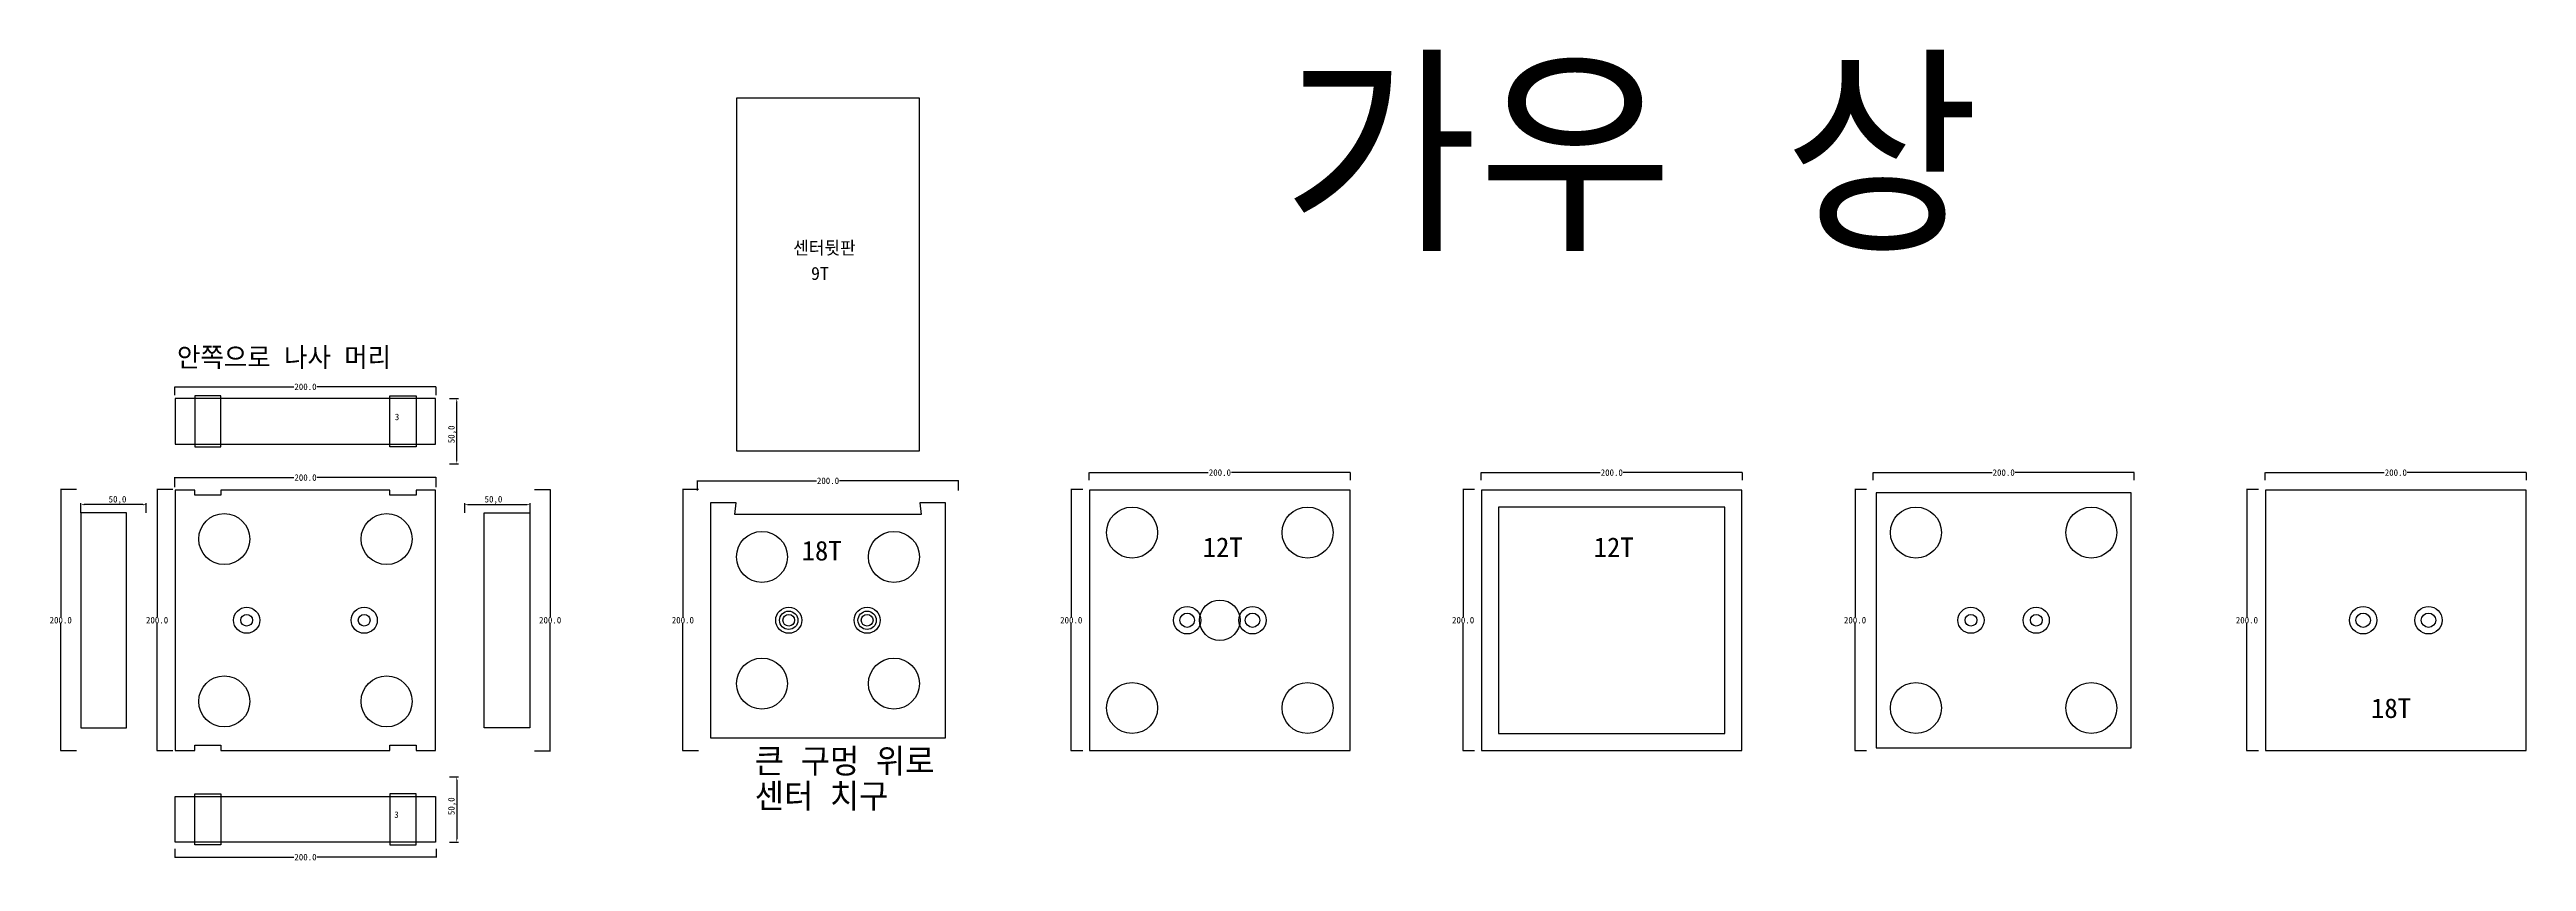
# Model space of a CAD drawing. Header units: millimetres. Extents: x 856 to 2752, y 330 to 951.
import ezdxf

# ---------------------------------------------------------------- set-up
doc = ezdxf.new("R2010")
doc.units = ezdxf.units.MM
for name, color, linetype in [('TEXT', 3, 'Continuous'), ('볼트 구멍', 7, 'Continuous'), ('치구', 7, 'Continuous'), ('치수', 7, 'Continuous')]:
    doc.layers.add(name, color=color, linetype=linetype)
doc.dimstyles.new('ISO-25', dxfattribs={"dimtxt": 2.5, "dimasz": 2.5, "dimexe": 1.25, "dimexo": 0.625, "dimtad": 1, "dimtxsty": 'Standard', "dimcen": 2.5, "dimadec": 0, "dimazin": 0, "dimtfac": 1, "dimtmove": 0, "dimatfit": 3, "dimfxl": 0, "dimarcsym": 0})
doc.dimstyles.get("Standard").update_dxf_attribs({"dimtxt": 7, "dimasz": 0.18, "dimexe": 0.18, "dimexo": 0.0625, "dimgap": 0.09, "dimtad": 0, "dimtih": 1, "dimtoh": 1, "dimdec": 1, "dimzin": 0, "dimdsep": 46, "dimtxsty": 'Standard', "dimcen": 0.09, "dimadec": 0, "dimazin": 0, "dimtfac": 1, "dimtdec": 1, "dimtofl": 0, "dimtmove": 0, "dimatfit": 3, "dimfxl": 0, "dimtolj": 1, "dimtzin": 0, "dimarcsym": 0})

# ---------------------------------------------------------------- blocks, each defined once
blk = doc.blocks.new('*D22')
at = {"layer": 'Defpoints', "color": 0}
for p in [(1161.5, 684.1), (1167.7, 684.1), (1161.5, 634.1)]:
    blk.add_point(p, dxfattribs=at)
at = {"layer": '치수', "color": 0, "lineweight": -2}
for p, q in [((1162.2, 684.1), (1169, 684.1)), ((1167.7, 636.6), (1167.7, 681.6)), ((1162.2, 634.1), (1169, 634.1))]:
    blk.add_line(p, q, dxfattribs=at)
at = {"layer": '치수', "color": 0}
for points in [[(1167.3, 681.6), (1168.1, 681.6), (1167.7, 684.1)], [(1167.3, 636.6), (1168.1, 636.6), (1167.7, 634.1)]]:
    blk.add_solid(points, dxfattribs=at)
at = {"layer": '치수', "color": 0, "insert": (1164.2, 656.6), "char_height": 5, "attachment_point": 5, "rotation": 90}
blk.add_mtext('50,0', dxfattribs=at)
blk = doc.blocks.new('*D23')
at = {"layer": 'Defpoints', "color": 0}
for p in [(1161.5, 394.4), (1161.5, 344.4), (1167.7, 344.4)]:
    blk.add_point(p, dxfattribs=at)
at = {"layer": '치수', "color": 0, "lineweight": -2}
for p, q in [((1162.2, 394.4), (1169, 394.4)), ((1167.7, 391.9), (1167.7, 346.9)), ((1162.2, 344.4), (1169, 344.4))]:
    blk.add_line(p, q, dxfattribs=at)
at = {"layer": '치수', "color": 0}
for points in [[(1167.3, 391.9), (1168.1, 391.9), (1167.7, 394.4)], [(1167.3, 346.9), (1168.1, 346.9), (1167.7, 344.4)]]:
    blk.add_solid(points, dxfattribs=at)
at = {"layer": '치수', "color": 0, "insert": (1164.2, 371.9), "char_height": 5, "attachment_point": 5, "rotation": 90}
blk.add_mtext('50,0', dxfattribs=at)
blk = doc.blocks.new('*D24')
at = {"layer": 'Defpoints', "color": 0, "linetype": 'Continuous'}
for p in [(876.6, 614.3), (864.5, 414.3), (876.6, 414.3)]:
    blk.add_point(p, dxfattribs=at)
at = {"layer": '치수', "color": 0, "linetype": 'Continuous', "lineweight": -2}
for p, q in [((876.5, 614.3), (864.3, 614.3)), ((864.5, 614.1), (864.5, 516.9)), ((864.5, 414.5), (864.5, 511.7)), ((876.5, 414.3), (864.3, 414.3))]:
    blk.add_line(p, q, dxfattribs=at)
at = {"layer": '치수', "color": 0, "linetype": 'Continuous'}
for points in [[(864.5, 614.1), (864.5, 614.1), (864.5, 614.3)], [(864.5, 414.5), (864.5, 414.5), (864.5, 414.3)]]:
    blk.add_solid(points, dxfattribs=at)
at = {"layer": '치수', "color": 0, "linetype": 'Continuous', "insert": (864.5, 514.3), "char_height": 5, "attachment_point": 5}
blk.add_mtext('\\A1;200.0', dxfattribs=at)
blk = doc.blocks.new('*D25')
at = {"layer": 'Defpoints', "color": 0, "linetype": 'Continuous'}
for p in [(950.4, 614.3), (938.3, 414.3), (950.4, 414.3)]:
    blk.add_point(p, dxfattribs=at)
at = {"layer": '치수', "color": 0, "linetype": 'Continuous', "lineweight": -2}
for p, q in [((950.3, 614.3), (938.1, 614.3)), ((938.3, 614.1), (938.3, 516.9)), ((938.3, 414.5), (938.3, 511.7)), ((950.3, 414.3), (938.1, 414.3))]:
    blk.add_line(p, q, dxfattribs=at)
at = {"layer": '치수', "color": 0, "linetype": 'Continuous'}
for points in [[(938.3, 614.1), (938.4, 614.1), (938.3, 614.3)], [(938.3, 414.5), (938.4, 414.5), (938.3, 414.3)]]:
    blk.add_solid(points, dxfattribs=at)
at = {"layer": '치수', "color": 0, "linetype": 'Continuous', "insert": (938.3, 514.3), "char_height": 5, "attachment_point": 5}
blk.add_mtext('\\A1;200.0', dxfattribs=at)
blk = doc.blocks.new('*D26')
at = {"layer": 'Defpoints', "color": 0, "linetype": 'Continuous'}
for p in [(951.9, 339.3), (1151.9, 339.3), (1151.9, 332.9)]:
    blk.add_point(p, dxfattribs=at)
at = {"layer": '치수', "color": 0, "linetype": 'Continuous', "lineweight": -2}
for p, q in [((951.9, 339.2), (951.9, 332.7)), ((952, 332.9), (1043, 332.9)), ((1151.7, 332.9), (1060.7, 332.9)), ((1151.9, 339.2), (1151.9, 332.7))]:
    blk.add_line(p, q, dxfattribs=at)
at = {"layer": '치수', "color": 0, "linetype": 'Continuous'}
for points in [[(952, 332.9), (952, 332.9), (951.9, 332.9)], [(1151.7, 332.9), (1151.7, 332.9), (1151.9, 332.9)]]:
    blk.add_solid(points, dxfattribs=at)
at = {"layer": '치수', "color": 0, "linetype": 'Continuous', "insert": (1051.9, 332.9), "char_height": 5, "attachment_point": 5}
blk.add_mtext('\\A1;200.0', dxfattribs=at)
blk = doc.blocks.new('*D27')
at = {"layer": 'Defpoints', "color": 0}
for p in [(880, 602.8), (880, 596), (930, 596)]:
    blk.add_point(p, dxfattribs=at)
at = {"layer": '치수', "color": 0, "lineweight": -2}
for p, q in [((880, 596.6), (880, 604)), ((927.5, 602.8), (882.5, 602.8)), ((930, 596.6), (930, 604))]:
    blk.add_line(p, q, dxfattribs=at)
at = {"layer": '치수', "color": 0}
for points in [[(882.5, 603.2), (882.5, 602.3), (880, 602.8)], [(927.5, 603.2), (927.5, 602.3), (930, 602.8)]]:
    blk.add_solid(points, dxfattribs=at)
at = {"layer": '치수', "color": 0, "insert": (908, 606.3), "char_height": 5, "attachment_point": 5}
blk.add_mtext('50,0', dxfattribs=at)
blk = doc.blocks.new('*D28')
at = {"layer": 'Defpoints', "color": 0, "linetype": 'Continuous'}
for p in [(951.9, 616.1), (1151.9, 623.5), (1151.9, 616.1)]:
    blk.add_point(p, dxfattribs=at)
at = {"layer": '치수', "color": 0, "linetype": 'Continuous', "lineweight": -2}
for p, q in [((951.9, 616.2), (951.9, 623.7)), ((952, 623.5), (1043, 623.5)), ((1151.7, 623.5), (1060.7, 623.5)), ((1151.9, 616.2), (1151.9, 623.7))]:
    blk.add_line(p, q, dxfattribs=at)
at = {"layer": '치수', "color": 0, "linetype": 'Continuous'}
for points in [[(952, 623.5), (952, 623.5), (951.9, 623.5)], [(1151.7, 623.5), (1151.7, 623.5), (1151.9, 623.5)]]:
    blk.add_solid(points, dxfattribs=at)
at = {"layer": '치수', "color": 0, "linetype": 'Continuous', "insert": (1051.9, 623.5), "char_height": 5, "attachment_point": 5}
blk.add_mtext('\\A1;200.0', dxfattribs=at)
blk = doc.blocks.new('*D29')
at = {"layer": 'Defpoints', "color": 0, "linetype": 'Continuous'}
for p in [(951.9, 686.6), (1151.9, 693), (1151.9, 686.6)]:
    blk.add_point(p, dxfattribs=at)
at = {"layer": '치수', "color": 0, "linetype": 'Continuous', "lineweight": -2}
for p, q in [((951.9, 686.6), (951.9, 693.1)), ((952, 693), (1043, 693)), ((1151.7, 693), (1060.7, 693)), ((1151.9, 686.6), (1151.9, 693.1))]:
    blk.add_line(p, q, dxfattribs=at)
at = {"layer": '치수', "color": 0, "linetype": 'Continuous'}
for points in [[(952, 693), (952, 692.9), (951.9, 693)], [(1151.7, 693), (1151.7, 692.9), (1151.9, 693)]]:
    blk.add_solid(points, dxfattribs=at)
at = {"layer": '치수', "color": 0, "linetype": 'Continuous', "insert": (1051.9, 693), "char_height": 5, "attachment_point": 5}
blk.add_mtext('\\A1;200.0', dxfattribs=at)
blk = doc.blocks.new('*D30')
at = {"layer": 'Defpoints', "color": 0, "linetype": 'Continuous'}
for p in [(2451.9, 627.3), (2251.9, 621.4), (2451.9, 621.4)]:
    blk.add_point(p, dxfattribs=at)
at = {"layer": '치수', "color": 0, "linetype": 'Continuous', "lineweight": -2}
for p, q in [((2251.9, 621.4), (2251.9, 627.4)), ((2252, 627.3), (2343, 627.3)), ((2451.7, 627.3), (2360.7, 627.3)), ((2451.9, 621.4), (2451.9, 627.4))]:
    blk.add_line(p, q, dxfattribs=at)
at = {"layer": '치수', "color": 0, "linetype": 'Continuous'}
for points in [[(2252, 627.3), (2252, 627.2), (2251.9, 627.3)], [(2451.7, 627.3), (2451.7, 627.2), (2451.9, 627.3)]]:
    blk.add_solid(points, dxfattribs=at)
at = {"layer": '치수', "color": 0, "linetype": 'Continuous', "insert": (2351.9, 627.3), "char_height": 5, "attachment_point": 5}
blk.add_mtext('\\A1;200.0', dxfattribs=at)
blk = doc.blocks.new('*D31')
at = {"layer": 'Defpoints', "color": 0, "linetype": 'Continuous'}
for p in [(1352.9, 614.3), (1340.8, 414.3), (1352.9, 414.3)]:
    blk.add_point(p, dxfattribs=at)
at = {"layer": '치수', "color": 0, "linetype": 'Continuous', "lineweight": -2}
for p, q in [((1352.8, 614.3), (1340.6, 614.3)), ((1340.8, 614.1), (1340.8, 516.9)), ((1340.8, 414.5), (1340.8, 511.7)), ((1352.8, 414.3), (1340.6, 414.3))]:
    blk.add_line(p, q, dxfattribs=at)
at = {"layer": '치수', "color": 0, "linetype": 'Continuous'}
for points in [[(1340.8, 614.1), (1340.9, 614.1), (1340.8, 614.3)], [(1340.8, 414.5), (1340.9, 414.5), (1340.8, 414.3)]]:
    blk.add_solid(points, dxfattribs=at)
at = {"layer": '치수', "color": 0, "linetype": 'Continuous', "insert": (1340.8, 514.3), "char_height": 5, "attachment_point": 5}
blk.add_mtext('\\A1;200.0', dxfattribs=at)
blk = doc.blocks.new('*D32')
at = {"layer": 'Defpoints', "color": 0, "linetype": 'Continuous'}
for p in [(1647, 614.3), (1638.1, 414.3), (1647, 414.3)]:
    blk.add_point(p, dxfattribs=at)
at = {"layer": '치수', "color": 0, "linetype": 'Continuous', "lineweight": -2}
for p, q in [((1646.9, 614.3), (1637.9, 614.3)), ((1638.1, 614.1), (1638.1, 516.9)), ((1638.1, 414.5), (1638.1, 511.7)), ((1646.9, 414.3), (1637.9, 414.3))]:
    blk.add_line(p, q, dxfattribs=at)
at = {"layer": '치수', "color": 0, "linetype": 'Continuous'}
for points in [[(1638, 614.1), (1638.1, 614.1), (1638.1, 614.3)], [(1638, 414.5), (1638.1, 414.5), (1638.1, 414.3)]]:
    blk.add_solid(points, dxfattribs=at)
at = {"layer": '치수', "color": 0, "linetype": 'Continuous', "insert": (1638.1, 514.3), "char_height": 5, "attachment_point": 5}
blk.add_mtext('\\A1;200.0', dxfattribs=at)
blk = doc.blocks.new('*D33')
at = {"layer": 'Defpoints', "color": 0, "linetype": 'Continuous'}
for p in [(1227.2, 614.3), (1227.2, 414.3), (1239.2, 414.3)]:
    blk.add_point(p, dxfattribs=at)
at = {"layer": '치수', "color": 0, "linetype": 'Continuous', "lineweight": -2}
for p, q in [((1227.2, 614.3), (1239.4, 614.3)), ((1239.2, 614.1), (1239.2, 516.9)), ((1239.2, 414.5), (1239.2, 511.7)), ((1227.2, 414.3), (1239.4, 414.3))]:
    blk.add_line(p, q, dxfattribs=at)
at = {"layer": '치수', "color": 0, "linetype": 'Continuous'}
for points in [[(1239.2, 614.1), (1239.3, 614.1), (1239.2, 614.3)], [(1239.2, 414.5), (1239.3, 414.5), (1239.2, 414.3)]]:
    blk.add_solid(points, dxfattribs=at)
at = {"layer": '치수', "color": 0, "linetype": 'Continuous', "insert": (1239.2, 514.3), "char_height": 5, "attachment_point": 5}
blk.add_mtext('\\A1;200.0', dxfattribs=at)
blk = doc.blocks.new('*D34')
at = {"layer": 'Defpoints', "color": 0, "linetype": 'Continuous'}
for p in [(1947, 614.3), (1938.1, 414.3), (1947, 414.3)]:
    blk.add_point(p, dxfattribs=at)
at = {"layer": '치수', "color": 0, "linetype": 'Continuous', "lineweight": -2}
for p, q in [((1946.9, 614.3), (1937.9, 614.3)), ((1938.1, 614.1), (1938.1, 516.9)), ((1938.1, 414.5), (1938.1, 511.7)), ((1946.9, 414.3), (1937.9, 414.3))]:
    blk.add_line(p, q, dxfattribs=at)
at = {"layer": '치수', "color": 0, "linetype": 'Continuous'}
for points in [[(1938, 614.1), (1938.1, 614.1), (1938.1, 614.3)], [(1938, 414.5), (1938.1, 414.5), (1938.1, 414.3)]]:
    blk.add_solid(points, dxfattribs=at)
at = {"layer": '치수', "color": 0, "linetype": 'Continuous', "insert": (1938.1, 514.3), "char_height": 5, "attachment_point": 5}
blk.add_mtext('\\A1;200.0', dxfattribs=at)
blk = doc.blocks.new('*D35')
at = {"layer": 'Defpoints', "color": 0, "linetype": 'Continuous'}
for p in [(2247, 614.3), (2238.1, 414.3), (2247, 414.3)]:
    blk.add_point(p, dxfattribs=at)
at = {"layer": '치수', "color": 0, "linetype": 'Continuous', "lineweight": -2}
for p, q in [((2246.9, 614.3), (2237.9, 614.3)), ((2238.1, 614.1), (2238.1, 516.9)), ((2238.1, 414.5), (2238.1, 511.7)), ((2246.9, 414.3), (2237.9, 414.3))]:
    blk.add_line(p, q, dxfattribs=at)
at = {"layer": '치수', "color": 0, "linetype": 'Continuous'}
for points in [[(2238, 614.1), (2238.1, 614.1), (2238.1, 614.3)], [(2238, 414.5), (2238.1, 414.5), (2238.1, 414.3)]]:
    blk.add_solid(points, dxfattribs=at)
at = {"layer": '치수', "color": 0, "linetype": 'Continuous', "insert": (2238.1, 514.3), "char_height": 5, "attachment_point": 5}
blk.add_mtext('\\A1;200.0', dxfattribs=at)
blk = doc.blocks.new('*D36')
at = {"layer": 'Defpoints', "color": 0, "linetype": 'Continuous'}
for p in [(1851.9, 627.3), (1651.9, 621.4), (1851.9, 621.4)]:
    blk.add_point(p, dxfattribs=at)
at = {"layer": '치수', "color": 0, "linetype": 'Continuous', "lineweight": -2}
for p, q in [((1651.9, 621.4), (1651.9, 627.4)), ((1652, 627.3), (1743, 627.3)), ((1851.7, 627.3), (1760.7, 627.3)), ((1851.9, 621.4), (1851.9, 627.4))]:
    blk.add_line(p, q, dxfattribs=at)
at = {"layer": '치수', "color": 0, "linetype": 'Continuous'}
for points in [[(1652, 627.3), (1652, 627.2), (1651.9, 627.3)], [(1851.7, 627.3), (1851.7, 627.2), (1851.9, 627.3)]]:
    blk.add_solid(points, dxfattribs=at)
at = {"layer": '치수', "color": 0, "linetype": 'Continuous', "insert": (1751.9, 627.3), "char_height": 5, "attachment_point": 5}
blk.add_mtext('\\A1;200.0', dxfattribs=at)
blk = doc.blocks.new('*D37')
at = {"layer": 'Defpoints', "color": 0, "linetype": 'Continuous'}
for p in [(1351.9, 613.6), (1551.9, 621), (1551.9, 613.6)]:
    blk.add_point(p, dxfattribs=at)
at = {"layer": '치수', "color": 0, "linetype": 'Continuous', "lineweight": -2}
for p, q in [((1351.9, 613.7), (1351.9, 621.2)), ((1352, 621), (1443, 621)), ((1551.7, 621), (1460.7, 621)), ((1551.9, 613.7), (1551.9, 621.2))]:
    blk.add_line(p, q, dxfattribs=at)
at = {"layer": '치수', "color": 0, "linetype": 'Continuous'}
for points in [[(1352, 621), (1352, 621), (1351.9, 621)], [(1551.7, 621), (1551.7, 621), (1551.9, 621)]]:
    blk.add_solid(points, dxfattribs=at)
at = {"layer": '치수', "color": 0, "linetype": 'Continuous', "insert": (1451.9, 621), "char_height": 5, "attachment_point": 5}
blk.add_mtext('\\A1;200.0', dxfattribs=at)
blk = doc.blocks.new('*D38')
at = {"layer": 'Defpoints', "color": 0}
for p in [(1173.8, 596), (1223.8, 602.8), (1223.8, 596)]:
    blk.add_point(p, dxfattribs=at)
at = {"layer": '치수', "color": 0, "lineweight": -2}
for p, q in [((1173.8, 596.6), (1173.8, 604)), ((1176.3, 602.8), (1221.3, 602.8)), ((1223.8, 596.6), (1223.8, 604))]:
    blk.add_line(p, q, dxfattribs=at)
at = {"layer": '치수', "color": 0}
for points in [[(1176.3, 603.2), (1176.3, 602.3), (1173.8, 602.8)], [(1221.3, 603.2), (1221.3, 602.3), (1223.8, 602.8)]]:
    blk.add_solid(points, dxfattribs=at)
at = {"layer": '치수', "color": 0, "insert": (1195.8, 606.3), "char_height": 5, "attachment_point": 5}
blk.add_mtext('50,0', dxfattribs=at)
blk = doc.blocks.new('*D39')
at = {"layer": 'Defpoints', "color": 0, "linetype": 'Continuous'}
for p in [(2151.9, 627.3), (1951.9, 621.4), (2151.9, 621.4)]:
    blk.add_point(p, dxfattribs=at)
at = {"layer": '치수', "color": 0, "linetype": 'Continuous', "lineweight": -2}
for p, q in [((1951.9, 621.4), (1951.9, 627.4)), ((1952, 627.3), (2043, 627.3)), ((2151.7, 627.3), (2060.7, 627.3)), ((2151.9, 621.4), (2151.9, 627.4))]:
    blk.add_line(p, q, dxfattribs=at)
at = {"layer": '치수', "color": 0, "linetype": 'Continuous'}
for points in [[(1952, 627.3), (1952, 627.2), (1951.9, 627.3)], [(2151.7, 627.3), (2151.7, 627.2), (2151.9, 627.3)]]:
    blk.add_solid(points, dxfattribs=at)
at = {"layer": '치수', "color": 0, "linetype": 'Continuous', "insert": (2051.9, 627.3), "char_height": 5, "attachment_point": 5}
blk.add_mtext('\\A1;200.0', dxfattribs=at)
blk = doc.blocks.new('*D40')
at = {"layer": 'Defpoints', "color": 0, "linetype": 'Continuous'}
for p in [(2547, 614.3), (2538.1, 414.3), (2547, 414.3)]:
    blk.add_point(p, dxfattribs=at)
at = {"layer": '치수', "color": 0, "linetype": 'Continuous', "lineweight": -2}
for p, q in [((2546.9, 614.3), (2537.9, 614.3)), ((2538.1, 614.1), (2538.1, 516.9)), ((2538.1, 414.5), (2538.1, 511.7)), ((2546.9, 414.3), (2537.9, 414.3))]:
    blk.add_line(p, q, dxfattribs=at)
at = {"layer": '치수', "color": 0, "linetype": 'Continuous'}
for points in [[(2538, 614.1), (2538.1, 614.1), (2538.1, 614.3)], [(2538, 414.5), (2538.1, 414.5), (2538.1, 414.3)]]:
    blk.add_solid(points, dxfattribs=at)
at = {"layer": '치수', "color": 0, "linetype": 'Continuous', "insert": (2538.1, 514.3), "char_height": 5, "attachment_point": 5}
blk.add_mtext('\\A1;200.0', dxfattribs=at)
blk = doc.blocks.new('*D41')
at = {"layer": 'Defpoints', "color": 0, "linetype": 'Continuous'}
for p in [(2752.1, 627.3), (2552.1, 621.4), (2752.1, 621.4)]:
    blk.add_point(p, dxfattribs=at)
at = {"layer": '치수', "color": 0, "linetype": 'Continuous', "lineweight": -2}
for p, q in [((2552.1, 621.4), (2552.1, 627.4)), ((2552.3, 627.3), (2643.3, 627.3)), ((2751.9, 627.3), (2660.9, 627.3)), ((2752.1, 621.4), (2752.1, 627.4))]:
    blk.add_line(p, q, dxfattribs=at)
at = {"layer": '치수', "color": 0, "linetype": 'Continuous'}
for points in [[(2552.3, 627.3), (2552.3, 627.2), (2552.1, 627.3)], [(2751.9, 627.3), (2751.9, 627.2), (2752.1, 627.3)]]:
    blk.add_solid(points, dxfattribs=at)
at = {"layer": '치수', "color": 0, "linetype": 'Continuous', "insert": (2652.1, 627.3), "char_height": 5, "attachment_point": 5}
blk.add_mtext('\\A1;200.0', dxfattribs=at)

msp = doc.modelspace()

# ---------------------------------------------------------------- linework, layer by layer
at = {"color": 1}
msp.add_lwpolyline([(1381.85, 644.08), (1521.85, 644.08), (1521.85, 914.08), (1381.85, 914.08)], close=True, dxfattribs=at)
at = {"layer": '볼트 구멍', "color": 2}
for centre in [(1006.85, 514.28), (1096.85, 514.28)]:
    msp.add_circle(centre, 10, dxfattribs=at)
at = {"layer": '볼트 구멍', "color": 3}
for centre, radius in [((1006.85, 514.28), 4.5), ((1096.85, 514.28), 4.5), ((1421.85, 514.28), 4.5), ((1481.85, 514.28), 4.5), ((1726.85, 514.28), 5.5), ((1751.85, 514.28), 15.5), ((1776.85, 514.28), 5.5), ((2326.85, 514.28), 4.5), ((2376.85, 514.28), 4.5), ((2627.1, 514.28), 5.5), ((2677.1, 514.28), 5.5)]:
    msp.add_circle(centre, radius, dxfattribs=at)
at = {"layer": '볼트 구멍', "color": 1}
for centre in [(1421.85, 514.28), (1481.85, 514.28)]:
    msp.add_circle(centre, 10, dxfattribs=at)
at = {"layer": '볼트 구멍', "color": 6}
for centre, radius in [((1421.85, 514.28), 7), ((1481.85, 514.28), 7), ((1726.85, 514.28), 10.5), ((1776.85, 514.28), 10.5), ((2326.85, 514.28), 10), ((2376.85, 514.28), 10), ((2627.1, 514.28), 10.5), ((2677.1, 514.28), 10.5)]:
    msp.add_circle(centre, radius, dxfattribs=at)
at = {"layer": '치구'}
for points in [[(952.2, 649.14), (1151.5, 649.14), (1151.5, 684.14), (952.2, 684.14)], [(952.2, 414.63), (967.2, 414.63), (967.2, 418.63), (987.2, 418.63), (987.2, 414.63), (1116.5, 414.63), (1116.5, 418.63), (1136.5, 418.63), (1136.5, 414.63), (1151.5, 414.63), (1151.5, 613.93), (1136.5, 613.93), (1136.5, 609.93), (1116.5, 609.93), (1116.5, 613.93), (987.2, 613.93), (987.2, 609.93), (967.2, 609.93), (967.2, 613.93), (952.2, 613.93)], [(1652.2, 613.93), (1652.2, 414.63), (1851.5, 414.63), (1851.5, 613.93)], [(1952.2, 613.93), (1952.2, 414.63), (2151.5, 414.63), (2151.5, 613.93)], [(2254.2, 611.93), (2254.2, 416.63), (2449.5, 416.63), (2449.5, 611.93)], [(2552.45, 613.93), (2552.45, 414.63), (2751.75, 414.63), (2751.75, 613.93)], [(914.95, 596.53), (879.95, 596.53), (879.95, 432.03), (914.95, 432.03)], [(1188.75, 596.53), (1223.75, 596.53), (1223.75, 432.03), (1188.75, 432.03)], [(1381.6, 604.28), (1361.85, 604.28), (1361.85, 424.28), (1541.85, 424.28), (1541.85, 604.28), (1522.1, 604.28), (1523.1, 595.28), (1380.6, 595.28)], [(1965.2, 600.93), (1965.2, 427.63), (2138.5, 427.63), (2138.5, 600.93)], [(952.2, 379.41), (1151.5, 379.41), (1151.5, 344.41), (952.2, 344.41)]]:
    msp.add_lwpolyline(points, close=True, dxfattribs=at)
at = {"layer": '치구', "color": 1}
for points in [[(967.2, 647.14), (987.2, 647.14), (987.2, 686.14), (967.2, 686.14)], [(1136.5, 647.14), (1116.5, 647.14), (1116.5, 686.14), (1136.5, 686.14)], [(967.2, 381.41), (987.2, 381.41), (987.2, 342.41), (967.2, 342.41)], [(1136.5, 381.41), (1116.5, 381.41), (1116.5, 342.41), (1136.5, 342.41)]]:
    msp.add_lwpolyline(points, close=True, dxfattribs=at)
at = {"layer": '치구'}
for centre in [(989.7, 576.43), (1114, 576.43), (1684.7, 581.43), (1819, 581.43), (2284.7, 581.43), (2419, 581.43), (1401.35, 562.78), (1502.35, 562.78), (1401.35, 465.78), (1502.35, 465.78), (989.7, 452.13), (1114, 452.13), (1684.7, 447.13), (1819, 447.13), (2284.7, 447.13), (2419, 447.13)]:
    msp.add_circle(centre, 19.5, dxfattribs=at)

# ---------------------------------------------------------------- texts
at = {"color": 1}
for s, p in [('센터뒷판', (1425.25, 794.37)), ('9T', (1438.93, 774.81))]:
    msp.add_text(s, height=10, dxfattribs=at).set_placement(p)
at = {"layer": 'TEXT', "linetype": 'Continuous'}
msp.add_text('가우 상', height=125, dxfattribs=at).set_placement((1799.9, 810.2))
at = {"layer": 'TEXT', "color": 1}
for s, height, p in [('안쪽으로 나사 머리', 15, (953.51, 708.2)), ('3', 5, (1120.31, 667.45)), ('18T', 15, (1431.72, 560.05)), ('18T', 15, (2633.12, 439.48)), ('3', 5, (1119.84, 362.94))]:
    msp.add_text(s, height=height, dxfattribs=at).set_placement(p)
at = {"layer": 'TEXT', "color": 1, "linetype": 'Continuous'}
for s, p in [('큰 구멍 위로 ', (1395.76, 397.2)), ('센터 치구', (1395.76, 370.42))]:
    msp.add_text(s, height=18.75, dxfattribs=at).set_placement(p)
at = {"layer": '치구', "color": 1}
for p in [(1738.76, 562.7), (2038.01, 562.7)]:
    msp.add_text('12T', height=15, dxfattribs=at).set_placement(p)

# ---------------------------------------------------------------- dimensions: what is measured, and where the dimension line sits
at = {"layer": '치수', "color": 4, "linetype": 'Continuous'}
for base, p1, p2, picture, middle in [((1151.85, 692.97), (951.85, 686.57), (1151.85, 686.57), '*D29', (1051.85, 692.97)), ((1151.85, 332.9), (951.85, 339.29), (1151.85, 339.29), '*D26', (1051.85, 332.9))]:
    dim = msp.add_linear_dim(base=base, p1=p1, p2=p2, dimstyle='Standard', override={"dimtxt": 5}, dxfattribs=at)
    dim.commit()
    dim.dimension.update_dxf_attribs({"geometry": picture, "text_midpoint": middle, "dimtype": 160})
at = {"layer": '치수', "color": 4}
for base, p1, p2, angle, picture, middle in [((1167.72, 684.14), (1161.53, 634.14), (1161.53, 684.14), 90, '*D22', (1167.72, 656.64)), ((879.95, 602.75), (929.95, 595.98), (879.95, 595.98), 180, '*D27', (907.95, 602.75)), ((1167.72, 344.41), (1161.53, 394.41), (1161.53, 344.41), 270, '*D23', (1167.72, 371.91))]:
    dim = msp.add_linear_dim(base=base, p1=p1, p2=p2, angle=angle, dimstyle='ISO-25', override={"dimtxt": 5, "dimdec": 1, "dimzin": 0, "dimtdec": 1}, dxfattribs=at)
    dim.commit()
    dim.dimension.update_dxf_attribs({"geometry": picture, "text_midpoint": middle, "dimtype": 160})
at = {"layer": '치수', "color": 4, "linetype": 'Continuous'}
for base, p1, p2, picture, middle in [((1151.85, 623.5), (951.85, 616.1), (1151.85, 616.1), '*D28', (1051.85, 623.5)), ((1851.85, 627.27), (1651.85, 621.38), (1851.85, 621.38), '*D36', (1751.85, 627.27)), ((2151.85, 627.27), (1951.85, 621.38), (2151.85, 621.38), '*D39', (2051.85, 627.27)), ((2451.85, 627.27), (2251.85, 621.38), (2451.85, 621.38), '*D30', (2351.85, 627.27)), ((2752.1, 627.27), (2552.1, 621.38), (2752.1, 621.38), '*D41', (2652.1, 627.27)), ((1551.85, 621), (1351.85, 613.6), (1551.85, 613.6), '*D37', (1451.85, 621))]:
    dim = msp.add_linear_dim(base=base, p1=p1, p2=p2, dimstyle='Standard', override={"dimtxt": 5}, dxfattribs=at)
    dim.commit()
    dim.dimension.update_dxf_attribs({"geometry": picture, "text_midpoint": middle})
for base, p1, p2, picture, middle in [((864.49, 414.28), (876.55, 614.28), (876.55, 414.28), '*D24', (864.49, 514.28)), ((938.32, 414.28), (950.39, 614.28), (950.39, 414.28), '*D25', (938.32, 514.28)), ((1239.22, 414.28), (1227.15, 614.28), (1227.15, 414.28), '*D33', (1239.22, 514.28)), ((1340.82, 414.28), (1352.89, 614.28), (1352.89, 414.28), '*D31', (1340.82, 514.28)), ((1638.06, 414.28), (1646.96, 614.28), (1646.96, 414.28), '*D32', (1638.06, 514.28)), ((1938.06, 414.28), (1946.96, 614.28), (1946.96, 414.28), '*D34', (1938.06, 514.28)), ((2238.06, 414.28), (2246.96, 614.28), (2246.96, 414.28), '*D35', (2238.06, 514.28)), ((2538.06, 414.28), (2546.96, 614.28), (2546.96, 414.28), '*D40', (2538.06, 514.28))]:
    dim = msp.add_linear_dim(base=base, p1=p1, p2=p2, angle=90, dimstyle='Standard', override={"dimtxt": 5}, dxfattribs=at)
    dim.commit()
    dim.dimension.update_dxf_attribs({"geometry": picture, "text_midpoint": middle})
at = {"layer": '치수', "color": 4}
dim = msp.add_linear_dim(base=(1223.75, 602.75), p1=(1173.75, 595.98), p2=(1223.75, 595.98), dimstyle='ISO-25', override={"dimtxt": 5, "dimdec": 1, "dimzin": 0, "dimtdec": 1}, dxfattribs=at)
dim.commit()
dim.dimension.update_dxf_attribs({"geometry": '*D38', "text_midpoint": (1195.75, 602.75), "dimtype": 160})

doc.saveas('drawing.dxf')
